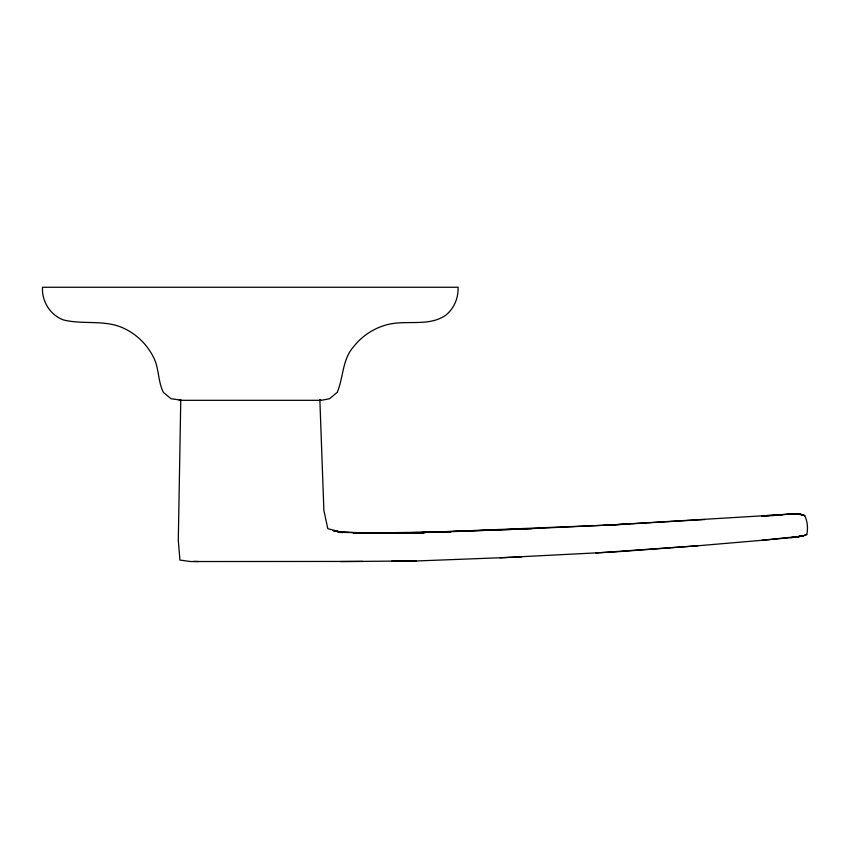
<?xml version="1.0" encoding="UTF-8"?>
<svg xmlns="http://www.w3.org/2000/svg" width="850" height="850" viewBox="0 0 850 850"><rect width="100%" height="100%" fill="white"/><g stroke="black" fill="none" stroke-linecap="round" stroke-linejoin="round"><path stroke-width="1.27" d="M180.784 399.489L178.298 540.313L179.924 560.076L190.591 561.542L362.769 561.425M595.956 552.957L697.861 545.774L761.685 540.324L793.581 537.359L802.581 536.106L806.788 534.501C808.116 528.339 807.532 521.294 804.695 515.621C790.904 511.339 775.795 516.821 761.706 515.908L788.588 514.271L801.125 514.346L791.042 514.133L788.226 514.293L799.988 514.122L804.695 515.621L799.988 514.122L787.812 514.314L788.588 514.271M802.581 536.106L806.788 534.501M179.286 400.318L321.3 400.318L329.566 398.714L337.195 392.36C343.559 377.485 342.125 359.741 353.473 346.864C362.238 335.591 374.776 327.558 388.673 324.296C407.479 319.993 428.931 326.751 445.687 315.286C454.091 308.518 458.522 297.967 458.086 287.257L42.5 287.257C41.671 301.261 50.097 314.946 63.336 319.897C82.599 324.785 103.402 319.632 122.071 327.505C135.182 333.147 146.115 343.251 152.766 355.884C159.322 367.211 157.579 380.853 163.391 392.36L171.02 398.714L180.338 400.074M790.649 537.668L802.814 536.042L761.685 540.324M697.861 545.774L615.528 551.894L499.949 557.802M782.914 514.59L604.074 525.342L612.839 524.918L422.928 532.536M613.53 524.832L704.746 519.531M391.574 561.213L416.341 560.894L340.521 561.584M623.549 524.333L520.795 529.125L421.409 532.514M531.664 528.679L432.023 532.334L434.658 532.302M411.442 561.159L521.794 556.931M432.023 532.334L450.957 531.792L354.939 533.216L423.98 532.918L353.217 532.737M353.419 532.674L387.749 533.216L417.786 532.589M421.706 532.514L437.378 532.196L375.233 533.216L352.782 532.631M387.749 533.216L417.722 532.631M417.435 532.578L377.676 533.216L353.175 532.716M787.812 514.314L798.331 514.282L791.042 514.133M193.811 561.425L198.773 561.521M338.268 532.249L348.829 532.525M332.956 530.581L341.413 532.206L377.676 533.216L338.141 532.089L342.858 532.514L339.129 532.366M333.062 530.612L342.858 532.514M320.248 400.074L321.3 400.318M341.413 532.206L327.813 528.679L323.882 510.414L319.844 399.489M800.944 536.18L793.581 537.359L802.464 535.957L800.944 536.18"/></g></svg>
